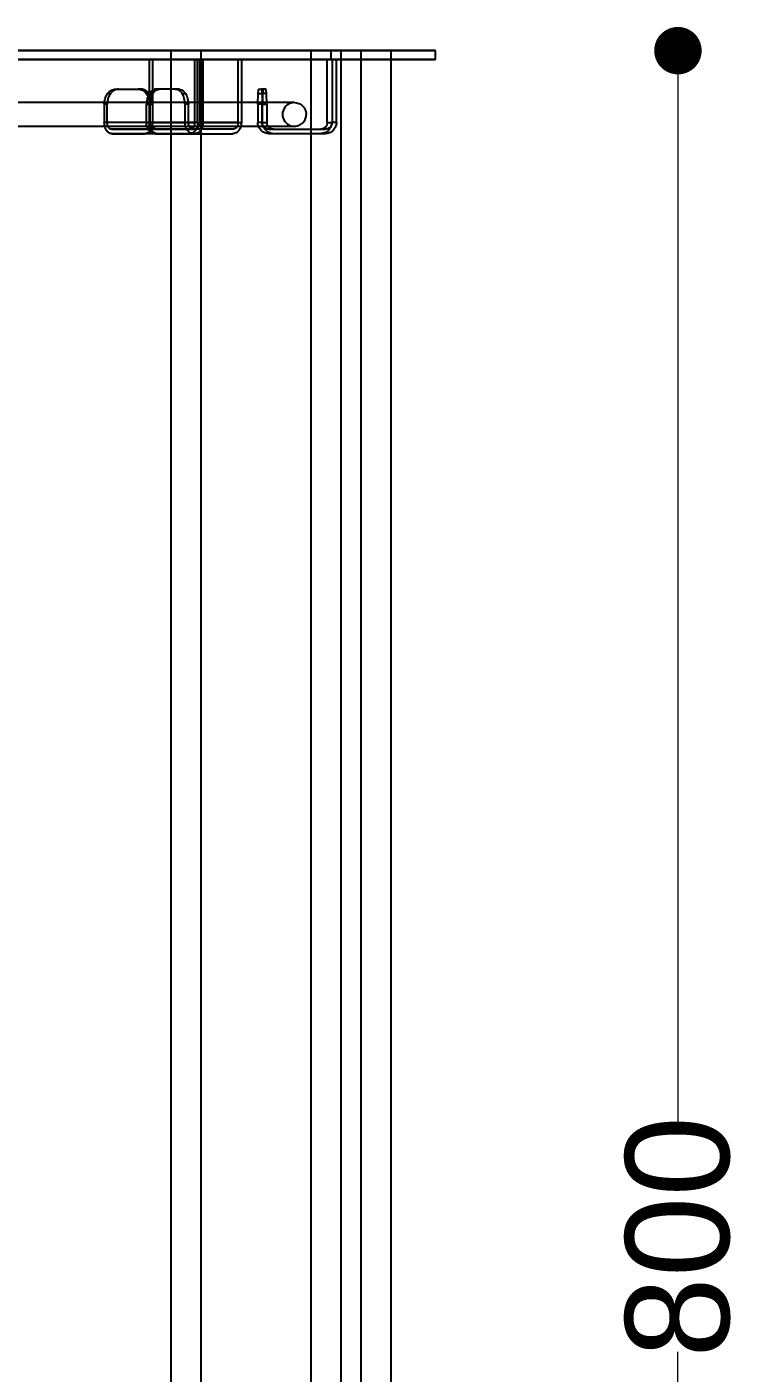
# Model space of a CAD drawing. Header units: millimetres. Extents: x 10366 to 13995, y 24552 to 29685.
# Drawn here: x 12917.4 to 13159.7, y 26624.6 to 27078.6 of the extents above; entities that cross this region are included whole.
import ezdxf

# ---------------------------------------------------------------- set-up
doc = ezdxf.new("R2010")
doc.units = ezdxf.units.MM
doc.header["$LTSCALE"] = 3
for name, color, linetype in [('Cyan', 120, 'Continuous'), ('Default', 7, 'Continuous'), ('Hidden_lines', 7, 'Continuous')]:
    doc.layers.add(name, color=color, linetype=linetype)
doc.styles.get("Standard").update_dxf_attribs({"font": 'arial.ttf'})
doc.dimstyles.new('MATEUSZ', dxfattribs={"dimtxt": 35, "dimasz": 16, "dimexe": 0.18, "dimexo": 0.0625, "dimgap": 0.09, "dimtad": 0, "dimdec": 0, "dimdsep": 46, "dimtxsty": 'Standard', "dimblk": 'DOT', "dimcen": 0.09, "dimse1": 1, "dimse2": 1, "dimadec": 0, "dimazin": 0, "dimtfac": 1, "dimtdec": 0, "dimtofl": 0, "dimtmove": 0, "dimatfit": 3, "dimfxl": 1, "dimtolj": 1, "dimtzin": 0, "dimlwd": 9, "dimlwe": 9, "dimarcsym": 0})

# ---------------------------------------------------------------- blocks, each defined once
blk = doc.blocks.new('_Dot')
at = {"color": 0, "linetype": 'ByBlock', "lineweight": -2}
blk.add_line((-0.5, 0), (-1, 0), dxfattribs=at)
at = {"color": 0, "linetype": 'ByBlock', "const_width": 0.5}
blk.add_lwpolyline([(-0.25, 0, 1), (0.25, 0, 1)], format="xyb", close=True, dxfattribs=at)
blk = doc.blocks.new('*D19')
at = {"color": 0, "lineweight": 9, "transparency": 16777216}
for p, q in [((13136.78, 27054.58), (13136.78, 26709.3)), ((13136.78, 26286.58), (13136.78, 26631.86))]:
    blk.add_line(p, q, dxfattribs=at)
at = {"layer": 'Defpoints', "color": 0, "transparency": 16777216}
for p in [(13055.02, 27070.58), (13055.02, 26270.58), (13136.78, 26270.58)]:
    blk.add_point(p, dxfattribs=at)
at = {"color": 0, "lineweight": 9, "transparency": 16777216, "xscale": 16, "yscale": 16, "zscale": 16}
for p, rotation in [((13136.78, 27070.58), 90), ((13136.78, 26270.58), 270)]:
    blk.add_blockref('_Dot', p, dxfattribs=dict(at, rotation=rotation))
at = {"color": 0, "transparency": 16777216, "insert": (13136.78, 26670.58), "char_height": 35, "attachment_point": 5, "rotation": 90}
blk.add_mtext('\\A1;800', dxfattribs=at)

msp = doc.modelspace()

# ---------------------------------------------------------------- linework, layer by layer
at = {"layer": 'Cyan', "color": 0}
for points in [[(12966.01, 27053.08, 0), (12907.85, 27053.08, 0)], [(13007.52, 27053.08, 0), (13007.52, 27053.08, 0), (13007.52, 27053.08, 0), (13007.52, 27053.08, 0), (13007.52, 27053.08, 0), (13007.52, 27053.08, 0), (13007.52, 27053.08, 0), (13007.52, 27053.08, 0), (13007.52, 27053.08, 0), (13007.52, 27053.08, 0), (13007.52, 27053.08, 0), (13007.5, 27053.08, 0), (13007.42, 27053.08, 0), (13007.08, 27053.08, 0), (13005.66, 27053.08, 0), (12999.96, 27053.08, 0), (12989.68, 27053.08, 0)], [(13007.52, 27053.08, 0), (13007.21, 27053.07, 0), (13006.89, 27053.03, 0), (13006.28, 27052.88, 0)], [(13007.52, 27053.08, 0), (13008.28, 27053.01, 0), (13008.65, 27052.92, 0), (13009.01, 27052.8, 0), (13009.35, 27052.64, 0), (13009.68, 27052.45, 0), (13010, 27052.22, 0), (13010.29, 27051.97, 0), (13010.56, 27051.69, 0), (13010.8, 27051.38, 0), (13011.01, 27051.04, 0), (13011.19, 27050.67, 0), (13011.33, 27050.31, 0), (13011.43, 27049.91, 0), (13011.5, 27049.49, 0), (13011.52, 27049.08, 0)], [(13007.52, 27045.08, 0), (13007.62, 27045.08, 0), (13008.01, 27045.11, 0), (13008.42, 27045.19, 0), (13008.83, 27045.3, 0), (13009.2, 27045.45, 0), (13009.55, 27045.64, 0), (13009.89, 27045.86, 0), (13010.2, 27046.11, 0), (13010.47, 27046.39, 0), (13010.72, 27046.68, 0), (13010.94, 27047.01, 0), (13011.12, 27047.35, 0), (13011.27, 27047.69, 0), (13011.38, 27048.05, 0), (13011.47, 27048.43, 0), (13011.52, 27049.08, 0)], [(12907.85, 27045.08, 0), (12966.01, 27045.08, 0)], [(12989.51, 27045.08, 0), (13007.52, 27045.08, 0)], [(13006.31, 27045.27, 0), (13006.9, 27045.13, 0), (13007.52, 27045.08, 0)]]:
    msp.add_polyline3d(points, dxfattribs=at)
at = {"layer": 'Default', "color": 0}
for p, q in [((13055.02, 27070.58), (13055.02, 27067.58)), ((12958.67, 27056.12), (12958.67, 27067.58)), ((12966.01, 26273.58), (12966.01, 27067.58)), ((12976.01, 27067.58), (12976.01, 26273.58)), ((12976.73, 27046.36), (12976.73, 27067.58)), ((12989.68, 27067.58), (12989.68, 27046.36)), ((13013.18, 26273.58), (13013.18, 27067.58)), ((13023.18, 27067.58), (13023.18, 26273.58)), ((13030.02, 26273.58), (13030.02, 27067.58)), ((13040.02, 27067.58), (13040.02, 26273.58)), ((12947.27, 27057.58), (12954.89, 27057.58)), ((12947.27, 27057.58), (12948.24, 27057.58)), ((12948.24, 27057.58), (12955.86, 27057.58)), ((12955.86, 27057.58), (12954.89, 27057.58)), ((12958.55, 27056.12), (12957.58, 27056.12)), ((12959.77, 27056.12), (12958.63, 27056.12)), ((12962.06, 27057.58), (12960.92, 27057.58)), ((12966.01, 27057.58), (12960.92, 27057.58)), ((12966.01, 27057.58), (12962.06, 27057.58)), ((12995.57, 27057.58), (12996.38, 27057.58)), ((12997.87, 27057.58), (12996.38, 27057.58)), ((12998.16, 27056.12), (12996.66, 27056.12)), ((12997.06, 27057.58), (12997.87, 27057.58)), ((12976.73, 27046.36), (12989.68, 27046.36)), ((12945.9, 27042.58), (12957.2, 27042.58)), ((12961.15, 27042.58), (12945.9, 27042.58)), ((12960.56, 27044.08), (12966.01, 27044.08)), ((12966.01, 27044.08), (12960.56, 27044.08)), ((12966.01, 27042.58), (12960.56, 27042.58)), ((12960.56, 27042.58), (12966.01, 27042.58)), ((12976.01, 27042.58), (12986.8, 27042.58)), ((12976.01, 27042.58), (12986.8, 27042.58)), ((13000.55, 27042.58), (12998.93, 27042.58)), ((12999.72, 27044.08), (13000.55, 27044.08)), ((13000.55, 27044.08), (13013.18, 27044.08)), ((13013.18, 27042.58), (13000.55, 27042.58))]:
    msp.add_line(p, q, dxfattribs=at)
msp.add_polyline3d([(12865.02, 27070.58, 0), (13055.02, 27070.58, 0), (12865.02, 27070.58, 0), (12675.02, 27070.58, 0)], close=True, dxfattribs=at)
for points in [[(12865.02, 27070.58, 0), (12974.46, 27070.58, 0), (13008.93, 27070.58, 0), (13017.21, 27070.58, 0), (13019.17, 27070.58, 0), (13019.64, 27070.58, 0), (13019.76, 27070.58, 0), (13019.79, 27070.58, 0), (13019.79, 27070.58, 0), (13019.8, 27070.58, 0), (13019.8, 27070.58, 0), (13019.8, 27070.58, 0), (13019.8, 27070.58, 0), (13019.8, 27070.58, 0), (13019.8, 27070.58, 0), (13019.8, 27070.58, 0), (13019.8, 27070.58, 0), (13019.8, 27070.58, 0), (13019.8, 27070.58, 0), (13019.8, 27070.58, 0), (13019.8, 27070.58, 0), (13019.8, 27070.58, 0), (13019.8, 27070.58, 0), (13019.79, 27070.58, 0), (13019.78, 27070.58, 0), (13019.73, 27070.58, 0), (13019.53, 27070.58, 0), (13018.71, 27070.58, 0), (13015.28, 27070.58, 0), (13000.72, 27070.58, 0), (12733.65, 27070.58, 0)], [(12865.02, 27067.58, 0), (13025.27, 27067.58, 0), (13054.5, 27067.58, 0), (13054.99, 27067.58, 0), (13055.02, 27067.58, 0), (13055.02, 27067.58, 0), (13055.02, 27067.58, 0), (13055.02, 27067.58, 0), (13055.02, 27067.58, 0), (13055.02, 27067.58, 0), (13055.02, 27067.58, 0), (13055.02, 27067.58, 0), (13055.02, 27067.58, 0), (13055.02, 27067.58, 0), (13055.02, 27067.58, 0), (13055.02, 27067.58, 0), (13055.02, 27067.58, 0), (13055.02, 27067.58, 0), (13055.01, 27067.58, 0), (13054.99, 27067.58, 0), (13054.89, 27067.58, 0), (13054.5, 27067.58, 0), (13052.86, 27067.58, 0), (13040.02, 27067.58, 0)], [(12958.67, 27067.58, 0), (12907.85, 27067.58, 0)], [(12907.85, 27067.58, 0), (12966.32, 27067.58, 0)], [(12966.15, 27067.58, 0), (12907.85, 27067.58, 0)], [(13013.21, 27067.58, 0), (12989.43, 27067.58, 0)], [(12989.6, 27067.58, 0), (13013.38, 27067.58, 0)], [(13013.18, 27067.58, 0), (12989.68, 27067.58, 0)], [(13030.02, 27067.58, 0), (13023.18, 27067.58, 0)], [(12943.46, 27052.58, 0), (12943.52, 27053.49, 0), (12943.72, 27054.42, 0), (12944.08, 27055.32, 0), (12944.31, 27055.73, 0), (12944.57, 27056.12, 0)], [(12944.57, 27056.12, 0), (12944.87, 27056.46, 0), (12945.18, 27056.77, 0), (12945.52, 27057.02, 0), (12945.86, 27057.23, 0), (12946.22, 27057.39, 0), (12946.57, 27057.5, 0), (12946.92, 27057.56, 0), (12947.27, 27057.58, 0)], [(12954.89, 27057.58, 0), (12955.23, 27057.56, 0), (12955.58, 27057.5, 0), (12955.94, 27057.39, 0), (12956.29, 27057.23, 0), (12956.64, 27057.02, 0), (12956.97, 27056.77, 0), (12957.29, 27056.46, 0), (12957.58, 27056.12, 0)], [(12958.55, 27056.12, 0), (12958.26, 27056.46, 0), (12957.94, 27056.77, 0), (12957.61, 27057.02, 0), (12957.26, 27057.23, 0), (12956.91, 27057.39, 0), (12956.55, 27057.5, 0), (12956.2, 27057.56, 0), (12955.86, 27057.58, 0)], [(12957.58, 27056.12, 0), (12957.89, 27055.66, 0), (12958.15, 27055.17, 0)], [(12958.63, 27056.12, 0), (12958.21, 27055.32, 0), (12957.91, 27054.42, 0), (12957.74, 27053.49, 0), (12957.68, 27052.58, 0)], [(12960.92, 27057.58, 0), (12960.63, 27057.56, 0), (12960.33, 27057.5, 0), (12960.03, 27057.39, 0), (12959.73, 27057.23, 0), (12959.43, 27057.02, 0), (12959.15, 27056.77, 0), (12958.88, 27056.46, 0), (12958.63, 27056.12, 0)], [(12958.82, 27052.58, 0), (12958.88, 27053.49, 0), (12959.05, 27054.42, 0), (12959.35, 27055.32, 0), (12959.77, 27056.12, 0)], [(12959.77, 27056.12, 0), (12960.02, 27056.46, 0), (12960.29, 27056.77, 0), (12960.58, 27057.02, 0), (12960.87, 27057.23, 0), (12961.17, 27057.39, 0), (12961.47, 27057.5, 0), (12961.77, 27057.56, 0), (12962.06, 27057.58, 0)], [(12995.16, 27052.58, 0), (12995.28, 27056.12, 0)], [(12995.28, 27056.12, 0), (12995.42, 27057.23, 0), (12995.46, 27057.39, 0), (12995.49, 27057.5, 0), (12995.51, 27057.54, 0), (12995.52, 27057.55, 0), (12995.53, 27057.56, 0), (12995.54, 27057.57, 0), (12995.54, 27057.58, 0), (12995.55, 27057.58, 0), (12995.55, 27057.58, 0), (12995.56, 27057.58, 0), (12995.56, 27057.58, 0), (12995.57, 27057.58, 0)], [(12996.38, 27057.58, 0), (12996.38, 27057.58, 0), (12996.39, 27057.58, 0), (12996.39, 27057.58, 0), (12996.39, 27057.58, 0), (12996.4, 27057.58, 0), (12996.4, 27057.57, 0), (12996.41, 27057.56, 0), (12996.42, 27057.55, 0), (12996.44, 27057.52, 0), (12996.46, 27057.48, 0), (12996.5, 27057.36, 0), (12996.57, 27056.96, 0), (12996.66, 27056.12, 0)], [(12996.66, 27056.12, 0), (12996.78, 27052.58, 0)], [(12998.16, 27056.12, 0), (12998.02, 27057.23, 0), (12997.98, 27057.39, 0), (12997.95, 27057.5, 0), (12997.93, 27057.54, 0), (12997.92, 27057.55, 0), (12997.91, 27057.56, 0), (12997.9, 27057.57, 0), (12997.89, 27057.58, 0), (12997.89, 27057.58, 0), (12997.89, 27057.58, 0), (12997.88, 27057.58, 0), (12997.88, 27057.58, 0), (12997.87, 27057.58, 0)], [(12998.28, 27052.58, 0), (12998.16, 27056.12, 0)], [(12976.73, 27046.36, 0), (12976.69, 27045.73, 0), (12976.56, 27045.08, 0), (12976.33, 27044.45, 0), (12976.01, 27043.86, 0)], [(12989.68, 27046.36, 0), (12989.63, 27045.68, 0), (12989.48, 27044.97, 0), (12989.21, 27044.29, 0), (12989.04, 27043.98, 0), (12988.84, 27043.69, 0), (12988.62, 27043.43, 0), (12988.38, 27043.2, 0), (12988.13, 27043.01, 0), (12987.86, 27042.85, 0), (12987.6, 27042.73, 0), (12987.33, 27042.65, 0), (12987.06, 27042.6, 0), (12986.8, 27042.58, 0)], [(12945.9, 27042.58, 0), (12945.74, 27042.59, 0), (12945.56, 27042.62, 0), (12945.39, 27042.67, 0), (12945.21, 27042.74, 0), (12945.04, 27042.83, 0), (12944.86, 27042.94, 0), (12944.7, 27043.08, 0), (12944.53, 27043.23, 0), (12944.23, 27043.61, 0), (12943.97, 27044.05, 0), (12943.76, 27044.55, 0), (12943.6, 27045.08, 0)], [(12960.56, 27042.58, 0), (12960.36, 27042.59, 0), (12960.16, 27042.62, 0), (12959.95, 27042.67, 0), (12959.75, 27042.74, 0), (12959.54, 27042.83, 0), (12959.34, 27042.94, 0), (12959.14, 27043.08, 0), (12958.76, 27043.41, 0), (12958.43, 27043.82, 0), (12958.15, 27044.3, 0), (12957.98, 27044.68, 0), (12957.85, 27045.08, 0)], [(12960.56, 27044.08, 0), (12960.37, 27044.1, 0), (12960.17, 27044.14, 0), (12959.97, 27044.22, 0), (12959.78, 27044.33, 0), (12959.59, 27044.47, 0), (12959.42, 27044.65, 0), (12959.26, 27044.85, 0), (12959.12, 27045.08, 0)], [(12961.15, 27042.58, 0), (12960.92, 27042.6, 0), (12960.69, 27042.65, 0), (12960.46, 27042.73, 0), (12960.23, 27042.86, 0)], [(12998.93, 27042.58, 0), (12998.4, 27042.62, 0), (12997.87, 27042.74, 0), (12997.33, 27042.94, 0), (12996.82, 27043.23, 0), (12996.35, 27043.61, 0), (12995.95, 27044.05, 0), (12995.62, 27044.55, 0), (12995.38, 27045.08, 0)], [(13000.55, 27042.58, 0), (13000.02, 27042.62, 0), (12999.48, 27042.74, 0), (12998.95, 27042.94, 0), (12998.44, 27043.23, 0), (12997.97, 27043.61, 0), (12997.57, 27044.05, 0), (12997.24, 27044.55, 0), (12997, 27045.08, 0)], [(13000.55, 27044.08, 0), (13000.3, 27044.1, 0), (13000.04, 27044.14, 0), (12999.78, 27044.22, 0), (12999.52, 27044.33, 0), (12999.28, 27044.47, 0), (12999.05, 27044.65, 0), (12998.84, 27044.85, 0), (12998.67, 27045.08, 0)]]:
    msp.add_polyline3d(points, dxfattribs=at)
at = {"layer": 'Hidden_lines', "color": 0}
for p, q in [((12966.01, 27067.58), (12966.01, 27070.58)), ((12976.01, 27070.58), (12976.01, 27067.58)), ((13013.18, 27067.58), (13013.18, 27070.58)), ((13019.8, 27070.58), (13019.8, 27067.58)), ((13023.18, 27070.58), (13023.18, 27067.58)), ((13030.02, 27067.58), (13030.02, 27070.58)), ((13040.02, 27070.58), (13040.02, 27067.58)), ((12959.65, 27067.58), (12959.65, 27046.36)), ((12973.91, 27067.58), (12973.91, 27046.36)), ((12974.89, 27046.36), (12974.89, 27067.58)), ((12975.59, 27067.58), (12975.59, 27046.36)), ((12988.54, 27046.36), (12988.54, 27067.58)), ((13018.59, 27046.36), (13018.59, 27067.58)), ((13020.2, 27067.58), (13020.2, 27046.36)), ((13021.7, 27046.36), (13021.7, 27067.58)), ((12944.57, 27056.12), (12945.54, 27056.12)), ((12958.67, 27046.36), (12958.67, 27056.12)), ((12967.39, 27057.58), (12966.01, 27057.58)), ((12968.54, 27057.58), (12966.01, 27057.58)), ((12967.39, 27057.58), (12968.54, 27057.58)), ((12969.68, 27056.12), (12970.83, 27056.12)), ((12995.28, 27056.12), (12996.78, 27056.12)), ((12943.46, 27052.58), (12943.46, 27046.36)), ((12944.43, 27052.58), (12943.46, 27052.58)), ((12944.43, 27046.36), (12944.43, 27052.58)), ((12957.68, 27052.58), (12958.82, 27052.58)), ((12957.68, 27046.36), (12957.68, 27052.58)), ((12958.7, 27052.58), (12959.67, 27052.58)), ((12958.7, 27046.36), (12958.7, 27052.58)), ((12958.82, 27052.58), (12958.82, 27046.36)), ((12959.67, 27052.58), (12959.67, 27046.36)), ((12970.63, 27052.58), (12970.63, 27046.36)), ((12971.78, 27052.58), (12970.63, 27052.58)), ((12971.78, 27046.36), (12971.78, 27052.58)), ((12995.16, 27052.58), (12995.16, 27046.36)), ((12996.66, 27052.58), (12995.16, 27052.58)), ((12996.66, 27046.36), (12996.66, 27052.58)), ((12996.78, 27052.58), (12998.28, 27052.58)), ((12996.78, 27046.36), (12996.78, 27052.58)), ((12998.28, 27052.58), (12998.28, 27046.36)), ((12958.7, 27046.36), (12943.46, 27046.36)), ((12957.68, 27046.36), (12970.63, 27046.36)), ((12958.67, 27046.36), (12973.91, 27046.36)), ((12971.78, 27046.36), (12958.82, 27046.36)), ((12974.89, 27046.36), (12959.65, 27046.36)), ((12988.54, 27046.36), (12975.59, 27046.36)), ((12996.78, 27046.36), (12995.16, 27046.36)), ((12996.66, 27046.36), (12998.28, 27046.36)), ((13018.59, 27046.36), (13020.2, 27046.36)), ((13021.7, 27046.36), (13020.08, 27046.36)), ((12957.2, 27044.08), (12945.9, 27044.08)), ((12945.9, 27044.08), (12961.15, 27044.08)), ((12966.01, 27044.08), (12973.85, 27044.08)), ((12973.51, 27044.08), (12966.01, 27044.08)), ((12973.85, 27042.58), (12966.01, 27042.58)), ((12966.01, 27042.58), (12973.51, 27042.58)), ((12986.8, 27044.08), (12973.51, 27044.08)), ((12973.51, 27042.58), (12976.01, 27042.58)), ((12986.8, 27044.08), (12973.85, 27044.08)), ((12973.85, 27042.58), (12976.01, 27042.58)), ((12998.93, 27044.08), (12999.72, 27044.08)), ((13013.18, 27044.08), (13017.93, 27044.08)), ((13017.93, 27042.58), (13013.18, 27042.58))]:
    msp.add_line(p, q, dxfattribs=at)
for points in [[(12989.68, 27067.58, 0), (12958.67, 27067.58, 0)], [(12989.43, 27067.58, 0), (12966.15, 27067.58, 0)], [(12966.32, 27067.58, 0), (12989.6, 27067.58, 0)], [(13023.18, 27067.58, 0), (13013.18, 27067.58, 0)], [(13013.38, 27067.58, 0), (13018.28, 27067.58, 0), (13019.44, 27067.58, 0), (13019.71, 27067.58, 0), (13019.78, 27067.58, 0), (13019.79, 27067.58, 0), (13019.8, 27067.58, 0), (13019.8, 27067.58, 0), (13019.8, 27067.58, 0), (13019.8, 27067.58, 0), (13019.8, 27067.58, 0), (13019.8, 27067.58, 0), (13019.8, 27067.58, 0), (13019.8, 27067.58, 0), (13019.8, 27067.58, 0), (13019.8, 27067.58, 0), (13019.8, 27067.58, 0), (13019.8, 27067.58, 0), (13019.8, 27067.58, 0), (13019.8, 27067.58, 0), (13019.8, 27067.58, 0), (13019.8, 27067.58, 0), (13019.79, 27067.58, 0), (13019.79, 27067.58, 0), (13019.76, 27067.58, 0), (13019.64, 27067.58, 0), (13019.14, 27067.58, 0), (13017.09, 27067.58, 0), (13013.21, 27067.58, 0)], [(13040.02, 27067.58, 0), (13030.02, 27067.58, 0)], [(12945.54, 27056.12, 0), (12945.28, 27055.73, 0), (12945.05, 27055.32, 0), (12944.7, 27054.42, 0), (12944.49, 27053.49, 0), (12944.43, 27052.58, 0)], [(12948.24, 27057.58, 0), (12947.9, 27057.56, 0), (12947.54, 27057.5, 0), (12947.19, 27057.39, 0), (12946.84, 27057.23, 0), (12946.49, 27057.02, 0), (12946.15, 27056.77, 0), (12945.84, 27056.46, 0), (12945.54, 27056.12, 0)], [(12958.15, 27055.17, 0), (12958.4, 27054.53, 0), (12958.57, 27053.88, 0), (12958.67, 27053.22, 0), (12958.7, 27052.58, 0)], [(12959.67, 27052.58, 0), (12959.61, 27053.49, 0), (12959.4, 27054.42, 0), (12959.05, 27055.32, 0), (12958.82, 27055.73, 0), (12958.55, 27056.12, 0)], [(12969.68, 27056.12, 0), (12969.44, 27056.46, 0), (12969.17, 27056.77, 0), (12968.88, 27057.02, 0), (12968.59, 27057.23, 0), (12968.29, 27057.39, 0), (12967.98, 27057.5, 0), (12967.69, 27057.56, 0), (12967.39, 27057.58, 0)], [(12968.54, 27057.58, 0), (12968.83, 27057.56, 0), (12969.13, 27057.5, 0), (12969.43, 27057.39, 0), (12969.73, 27057.23, 0), (12970.02, 27057.02, 0), (12970.31, 27056.77, 0), (12970.58, 27056.46, 0), (12970.83, 27056.12, 0)], [(12970.63, 27052.58, 0), (12970.58, 27053.49, 0), (12970.4, 27054.42, 0), (12970.1, 27055.32, 0), (12969.68, 27056.12, 0)], [(12970.83, 27056.12, 0), (12971.25, 27055.32, 0), (12971.55, 27054.42, 0), (12971.72, 27053.49, 0), (12971.78, 27052.58, 0)], [(12996.78, 27056.12, 0), (12996.66, 27052.58, 0)], [(12997.06, 27057.58, 0), (12997.06, 27057.58, 0), (12997.05, 27057.58, 0), (12997.05, 27057.58, 0), (12997.04, 27057.58, 0), (12997.04, 27057.58, 0), (12997.03, 27057.57, 0), (12997.03, 27057.56, 0), (12997.02, 27057.55, 0), (12997, 27057.52, 0), (12996.98, 27057.48, 0), (12996.94, 27057.36, 0), (12996.87, 27056.96, 0), (12996.78, 27056.12, 0)], [(12989.68, 27053.08, 0), (12966.01, 27053.08, 0)], [(13006.28, 27052.88, 0), (13005.67, 27052.63, 0), (13005.13, 27052.29, 0), (13004.65, 27051.87, 0), (13004.25, 27051.39, 0), (13003.94, 27050.86, 0), (13003.71, 27050.29, 0), (13003.57, 27049.71, 0), (13003.52, 27049.09, 0), (13003.57, 27048.47, 0), (13003.72, 27047.85, 0), (13003.97, 27047.24, 0), (13004.31, 27046.7, 0), (13004.73, 27046.22, 0), (13005.21, 27045.82, 0), (13005.74, 27045.5, 0), (13006.31, 27045.27, 0)], [(12943.6, 27045.08, 0), (12943.49, 27045.73, 0), (12943.46, 27046.36, 0)], [(12945.9, 27044.08, 0), (12945.77, 27044.09, 0), (12945.64, 27044.12, 0), (12945.5, 27044.17, 0), (12945.36, 27044.24, 0), (12945.23, 27044.34, 0), (12945.1, 27044.45, 0), (12944.97, 27044.59, 0), (12944.86, 27044.75, 0), (12944.76, 27044.93, 0), (12944.59, 27045.32, 0), (12944.49, 27045.74, 0), (12944.44, 27046.05, 0), (12944.43, 27046.36, 0)], [(12958.67, 27046.36, 0), (12958.65, 27045.95, 0), (12958.57, 27045.52, 0), (12958.43, 27045.12, 0), (12958.24, 27044.75, 0), (12958.13, 27044.59, 0), (12958.01, 27044.45, 0), (12957.88, 27044.34, 0), (12957.74, 27044.24, 0), (12957.6, 27044.17, 0), (12957.47, 27044.12, 0), (12957.33, 27044.09, 0), (12957.2, 27044.08, 0)], [(12959.65, 27046.36, 0), (12959.6, 27045.68, 0), (12959.47, 27044.97, 0), (12959.25, 27044.29, 0), (12958.93, 27043.69, 0), (12958.74, 27043.43, 0), (12958.54, 27043.2, 0), (12958.32, 27043.01, 0), (12958.1, 27042.85, 0), (12957.87, 27042.73, 0), (12957.64, 27042.65, 0), (12957.42, 27042.6, 0), (12957.2, 27042.58, 0)], [(12957.85, 27045.08, 0), (12957.72, 27045.73, 0), (12957.68, 27046.36, 0)], [(12960.23, 27042.86, 0), (12960.06, 27042.97, 0), (12959.9, 27043.11, 0), (12959.59, 27043.44, 0), (12959.32, 27043.84, 0), (12959.09, 27044.3, 0), (12958.91, 27044.81, 0), (12958.79, 27045.33, 0), (12958.72, 27045.85, 0), (12958.7, 27046.36, 0)], [(12959.12, 27045.08, 0), (12958.99, 27045.39, 0), (12958.9, 27045.72, 0), (12958.84, 27046.04, 0), (12958.82, 27046.36, 0)], [(12961.15, 27044.08, 0), (12961.01, 27044.09, 0), (12960.88, 27044.12, 0), (12960.74, 27044.17, 0), (12960.6, 27044.24, 0), (12960.47, 27044.34, 0), (12960.34, 27044.45, 0), (12960.21, 27044.59, 0), (12960.1, 27044.75, 0), (12960, 27044.93, 0), (12959.83, 27045.32, 0), (12959.73, 27045.74, 0), (12959.68, 27046.05, 0), (12959.67, 27046.36, 0)], [(12973.51, 27042.58, 0), (12973.25, 27042.6, 0), (12972.99, 27042.65, 0), (12972.72, 27042.73, 0), (12972.45, 27042.85, 0), (12972.19, 27043.01, 0), (12971.94, 27043.2, 0), (12971.7, 27043.43, 0), (12971.48, 27043.69, 0), (12971.28, 27043.98, 0), (12971.1, 27044.29, 0), (12970.83, 27044.97, 0), (12970.68, 27045.68, 0), (12970.63, 27046.36, 0)], [(12973.51, 27044.08, 0), (12973.36, 27044.09, 0), (12973.2, 27044.12, 0), (12973.03, 27044.17, 0), (12972.87, 27044.24, 0), (12972.71, 27044.34, 0), (12972.56, 27044.45, 0), (12972.42, 27044.59, 0), (12972.28, 27044.75, 0), (12972.16, 27044.93, 0), (12972.06, 27045.12, 0), (12971.9, 27045.52, 0), (12971.8, 27045.95, 0), (12971.78, 27046.36, 0)], [(12974.89, 27046.36, 0), (12974.85, 27045.68, 0), (12974.71, 27044.97, 0), (12974.49, 27044.29, 0), (12974.17, 27043.69, 0), (12973.98, 27043.43, 0), (12973.78, 27043.2, 0), (12973.56, 27043.01, 0), (12973.34, 27042.85, 0), (12973.11, 27042.73, 0), (12972.88, 27042.65, 0), (12972.66, 27042.6, 0), (12972.44, 27042.58, 0)], [(12973.91, 27046.36, 0), (12973.89, 27045.95, 0), (12973.81, 27045.52, 0), (12973.67, 27045.12, 0), (12973.48, 27044.75, 0), (12973.37, 27044.59, 0), (12973.25, 27044.45, 0), (12973.12, 27044.34, 0), (12972.98, 27044.24, 0), (12972.84, 27044.17, 0), (12972.71, 27044.12, 0), (12972.57, 27044.09, 0), (12972.44, 27044.08, 0)], [(12975.59, 27046.36, 0), (12975.56, 27045.95, 0), (12975.47, 27045.52, 0), (12975.31, 27045.12, 0), (12975.2, 27044.93, 0), (12975.08, 27044.75, 0), (12974.95, 27044.59, 0), (12974.8, 27044.45, 0), (12974.65, 27044.34, 0), (12974.49, 27044.24, 0), (12974.33, 27044.17, 0), (12974.17, 27044.12, 0), (12974.01, 27044.09, 0), (12973.85, 27044.08, 0)], [(12988.54, 27046.36, 0), (12988.51, 27045.95, 0), (12988.42, 27045.52, 0), (12988.26, 27045.12, 0), (12988.15, 27044.93, 0), (12988.03, 27044.75, 0), (12987.9, 27044.59, 0), (12987.75, 27044.45, 0), (12987.6, 27044.34, 0), (12987.44, 27044.24, 0), (12987.28, 27044.17, 0), (12987.12, 27044.12, 0), (12986.96, 27044.09, 0), (12986.8, 27044.08, 0)], [(12995.38, 27045.08, 0), (12995.28, 27045.41, 0), (12995.22, 27045.73, 0), (12995.16, 27046.36, 0)], [(12998.93, 27044.08, 0), (12998.73, 27044.09, 0), (12998.52, 27044.12, 0), (12998.3, 27044.17, 0), (12998.09, 27044.24, 0), (12997.89, 27044.34, 0), (12997.69, 27044.45, 0), (12997.5, 27044.59, 0), (12997.32, 27044.75, 0), (12997.17, 27044.93, 0), (12997.03, 27045.12, 0), (12996.91, 27045.32, 0), (12996.82, 27045.52, 0), (12996.75, 27045.74, 0), (12996.7, 27045.95, 0), (12996.67, 27046.16, 0), (12996.66, 27046.36, 0)], [(12997, 27045.08, 0), (12996.9, 27045.41, 0), (12996.83, 27045.73, 0), (12996.78, 27046.36, 0)], [(12998.67, 27045.08, 0), (12998.49, 27045.39, 0), (12998.37, 27045.72, 0), (12998.3, 27046.04, 0), (12998.28, 27046.36, 0)], [(13018.59, 27046.36, 0), (13018.58, 27046.16, 0), (13018.55, 27045.95, 0), (13018.5, 27045.74, 0), (13018.43, 27045.52, 0), (13018.33, 27045.32, 0), (13018.21, 27045.12, 0), (13018.08, 27044.93, 0), (13017.92, 27044.75, 0), (13017.74, 27044.59, 0), (13017.56, 27044.45, 0), (13017.36, 27044.34, 0), (13017.15, 27044.24, 0), (13016.94, 27044.17, 0), (13016.73, 27044.12, 0), (13016.52, 27044.09, 0), (13016.31, 27044.08, 0)], [(13020.08, 27046.36, 0), (13020.06, 27046.02, 0), (13020.02, 27045.68, 0), (13019.93, 27045.32, 0), (13019.82, 27044.97, 0), (13019.66, 27044.63, 0), (13019.47, 27044.29, 0), (13019.24, 27043.98, 0), (13018.98, 27043.69, 0), (13018.69, 27043.43, 0), (13018.37, 27043.2, 0), (13018.04, 27043.01, 0), (13017.7, 27042.85, 0), (13017.35, 27042.73, 0), (13017, 27042.65, 0), (13016.65, 27042.6, 0), (13016.31, 27042.58, 0)], [(13021.7, 27046.36, 0), (13021.68, 27046.02, 0), (13021.64, 27045.68, 0), (13021.55, 27045.32, 0), (13021.43, 27044.97, 0), (13021.28, 27044.63, 0), (13021.09, 27044.29, 0), (13020.86, 27043.98, 0), (13020.6, 27043.69, 0), (13020.31, 27043.43, 0), (13019.99, 27043.2, 0), (13019.66, 27043.01, 0), (13019.32, 27042.85, 0), (13018.97, 27042.73, 0), (13018.62, 27042.65, 0), (13018.27, 27042.6, 0), (13017.93, 27042.58, 0)], [(13020.2, 27046.36, 0), (13020.2, 27046.16, 0), (13020.17, 27045.95, 0), (13020.12, 27045.74, 0), (13020.04, 27045.52, 0), (13019.95, 27045.32, 0), (13019.83, 27045.12, 0), (13019.7, 27044.93, 0), (13019.54, 27044.75, 0), (13019.36, 27044.59, 0), (13019.18, 27044.45, 0), (13018.98, 27044.34, 0), (13018.77, 27044.24, 0), (13018.56, 27044.17, 0), (13018.35, 27044.12, 0), (13018.14, 27044.09, 0), (13017.93, 27044.08, 0)], [(12966.01, 27045.08, 0), (12989.51, 27045.08, 0)], [(12976.01, 27043.86, 0), (12975.79, 27043.56, 0), (12975.54, 27043.3, 0), (12975.27, 27043.08, 0), (12974.99, 27042.89, 0), (12974.71, 27042.75, 0), (12974.42, 27042.66, 0), (12974.13, 27042.6, 0), (12973.85, 27042.58, 0)]]:
    msp.add_polyline3d(points, dxfattribs=at)

# ---------------------------------------------------------------- dimensions: what is measured, and where the dimension line sits
dim = msp.add_linear_dim(base=(13136.78, 26270.58), p1=(13055.02, 27070.58), p2=(13055.02, 26270.58), angle=90, dimstyle='MATEUSZ')
dim.commit()
dim.dimension.update_dxf_attribs({"geometry": '*D19', "text_midpoint": (13136.78, 26670.58)})

doc.saveas('drawing.dxf')
